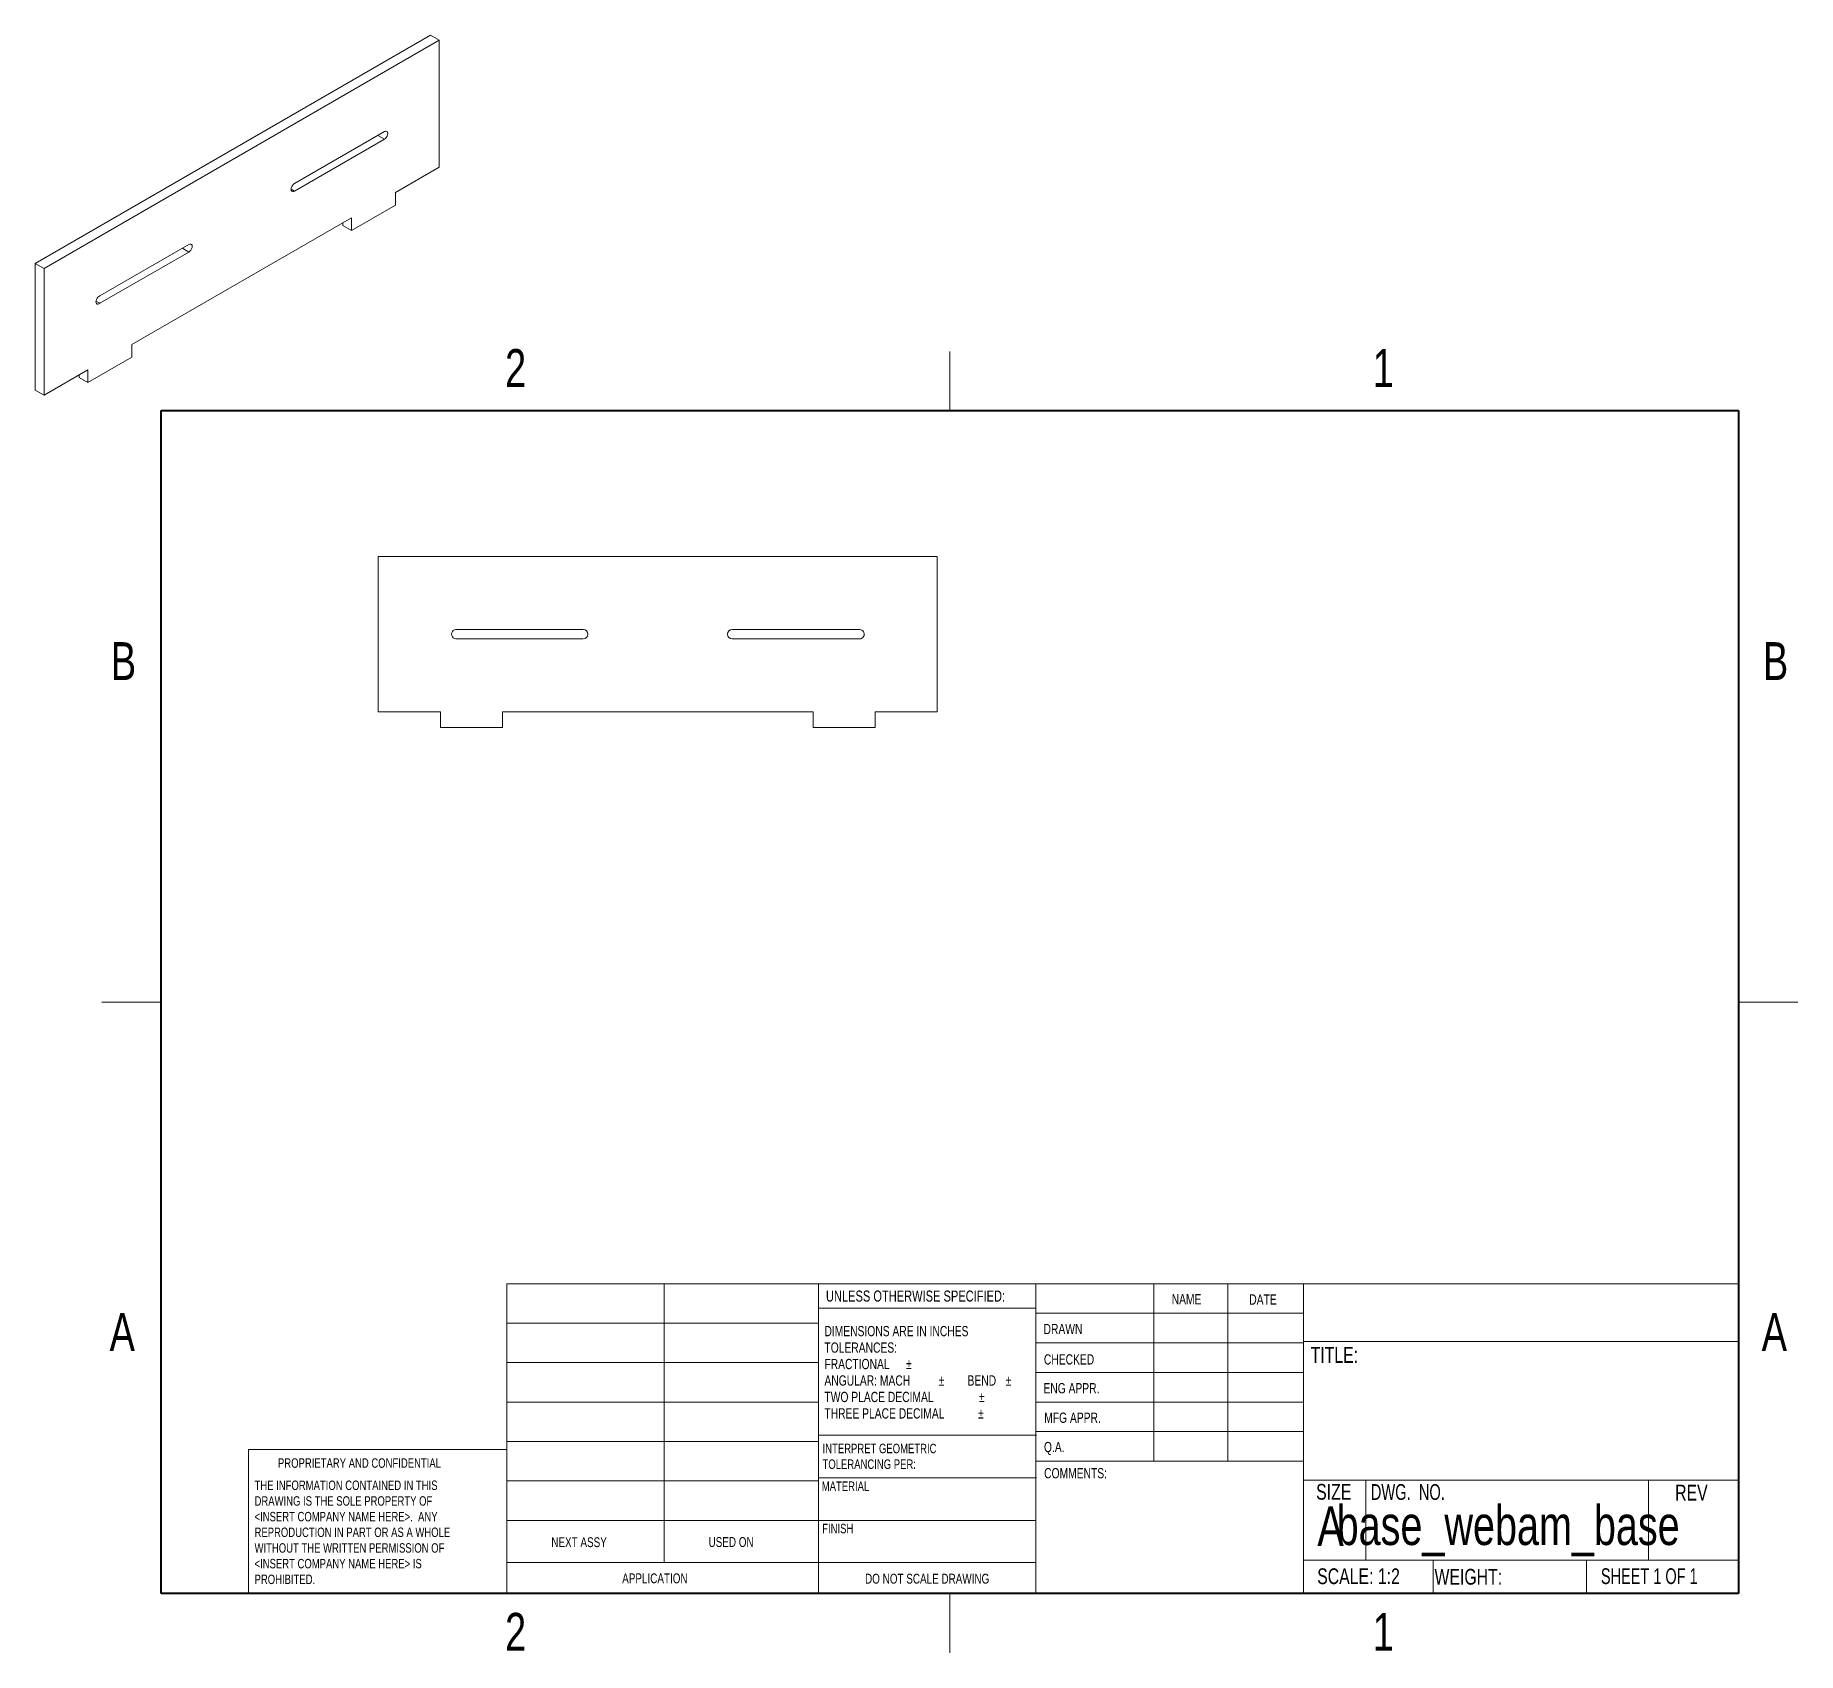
# Model space of a CAD drawing. Header units: millimetres. Extents: x -15 to 552, y 6 to 527.
import ezdxf

# ---------------------------------------------------------------- set-up
doc = ezdxf.new("R2010")
doc.units = ezdxf.units.MM
doc.header["$LTSCALE"] = 2
doc.styles.add('SLDTEXTSTYLE0', font='TXT', dxfattribs={"width": 0.75})
doc.styles.add('SLDTEXTSTYLE1', font='TXT', dxfattribs={"width": 0.6875})
doc.styles.add('SLDTEXTSTYLE2', font='TXT', dxfattribs={"width": 0.694444})

# ---------------------------------------------------------------- blocks, each defined once
blk = doc.blocks.new('SW_NOTE_0')
at = {"color": 0, "linetype": 'Continuous', "lineweight": 0, "char_height": 3.048, "attachment_point": 1, "style": 'SLDTEXTSTYLE0'}
for s, insert in [('INTERPRET GEOMETRIC', (0, 3.93)), ('TOLERANCING PER:', (0, -1.12))]:
    blk.add_mtext(s, dxfattribs=dict(at, insert=insert))
blk = doc.blocks.new('SW_NOTE_1')
at = {"color": 0, "linetype": 'Continuous', "lineweight": 0, "char_height": 3.302, "attachment_point": 1, "style": 'SLDTEXTSTYLE0'}
for s, insert in [('DIMENSIONS ARE IN INCHES', (0, 4.26)), ('TOLERANCES:', (0, -1.05)), ('FRACTIONAL', (0, -6.35)), ('%%p', (26.29, -6.35)), ('ANGULAR: MACH', (0, -11.65)), ('TWO PLACE DECIMAL', (0, -16.95)), ('%%p', (36.75, -11.65)), ('BEND', (46.08, -11.65)), ('%%p', (58.31, -11.65)), ('THREE PLACE DECIMAL', (0, -22.25)), ('%%p', (49.47, -22.25)), ('%%p', (49.76, -16.95))]:
    blk.add_mtext(s, dxfattribs=dict(at, insert=insert))
blk = doc.blocks.new('SW_NOTE_2')
at = {"color": 0, "linetype": 'Continuous', "lineweight": 0, "char_height": 3.048, "attachment_point": 1, "style": 'SLDTEXTSTYLE0'}
for s, insert in [('THE INFORMATION CONTAINED IN THIS', (0, 3.93)), ('DRAWING IS THE SOLE PROPERTY OF', (0, -1.12)), ('<INSERT COMPANY NAME HERE>.  ANY', (0, -6.17)), ('REPRODUCTION IN PART OR AS A WHOLE', (0, -11.21)), ('WITHOUT THE WRITTEN PERMISSION OF', (0, -16.26)), ('<INSERT COMPANY NAME HERE> IS', (0, -21.31)), ('PROHIBITED.', (0, -26.36))]:
    blk.add_mtext(s, dxfattribs=dict(at, insert=insert))

msp = doc.modelspace()

# ---------------------------------------------------------------- linework, layer by layer
at = {"color": 7, "linetype": 'Continuous', "lineweight": 15}
for p, q in [((-15.1, 453.77), (112.18, 527.25)), ((-12.28, 452.14), (115, 525.62)), ((115, 525.62), (112.18, 527.25)), ((115, 525.62), (115, 484.79)), ((68.33, 479.49), (97.32, 496.22)), ((97.32, 493.77), (68.33, 477.04)), ((100.86, 476.63), (115, 484.79)), ((86.72, 464.38), (100.86, 472.54)), ((100.86, 476.63), (100.86, 472.54)), ((16.01, 427.64), (86.72, 468.46)), ((83.89, 466.83), (83.89, 466.01)), ((86.72, 464.38), (83.89, 466.01)), ((86.72, 468.46), (86.72, 464.38)), ((5.69, 443.32), (34.39, 459.89)), ((34.39, 457.44), (5.69, 440.92)), ((-12.28, 452.14), (-15.1, 453.77)), ((-15.1, 453.77), (-15.1, 412.95)), ((-12.28, 452.14), (-12.28, 411.31)), ((5.69, 440.92), (4.44, 441.63)), ((16.01, 427.64), (16.01, 423.56)), ((1.87, 415.4), (16.01, 423.56)), ((279.4, 425.45), (279.4, 406.4)), ((279.4, 406.4), (279.4, 425.45)), ((-12.28, 411.31), (1.87, 419.48)), ((-0.96, 417.85), (-0.96, 417.03)), ((1.87, 415.4), (-0.96, 417.03)), ((1.87, 419.48), (1.87, 415.4)), ((-12.28, 411.31), (-15.1, 412.95)), ((95.35, 359.34), (95.35, 309.34)), ((95.35, 359.34), (275.35, 359.34)), ((275.35, 359.34), (275.35, 309.34)), ((120.76, 335.84), (161.35, 335.84)), ((209.35, 335.84), (250.34, 335.84)), ((161.35, 332.84), (120.75, 332.9)), ((250.34, 332.84), (209.35, 332.84)), ((95.35, 309.34), (115.35, 309.34)), ((115.35, 309.34), (115.35, 304.34)), ((135.35, 309.34), (235.35, 309.34)), ((135.35, 309.34), (135.35, 304.34)), ((235.35, 309.34), (235.35, 304.34)), ((255.35, 309.34), (275.35, 309.34)), ((255.35, 309.34), (255.35, 304.34)), ((115.35, 304.34), (135.35, 304.34)), ((235.35, 304.34), (255.35, 304.34)), ((6.35, 215.9), (25.4, 215.9)), ((25.4, 215.9), (6.35, 215.9)), ((552.45, 215.9), (533.4, 215.9)), ((533.4, 215.9), (552.45, 215.9)), ((279.4, 6.35), (279.4, 25.4)), ((279.4, 25.4), (279.4, 6.35))]:
    msp.add_line(p, q, dxfattribs=at)
at = {"color": 8, "linetype": 'Continuous', "lineweight": 15}
for p, q in [((97.32, 493.77), (95.2, 494.99)), ((68.33, 477.04), (67.27, 477.65)), ((34.39, 457.44), (32.27, 458.67))]:
    msp.add_line(p, q, dxfattribs=at)
at = {"color": 7, "linetype": 'Continuous', "lineweight": 40}
for p, q in [((25.4, 25.4), (25.4, 406.4)), ((25.4, 406.4), (533.4, 406.4)), ((533.4, 406.4), (533.4, 25.4)), ((533.4, 25.4), (25.4, 25.4))]:
    msp.add_line(p, q, dxfattribs=at)
at = {"color": 7, "linetype": 'Continuous', "lineweight": 0}
for p, q in [((136.71, 125.19), (533.4, 125.19)), ((136.71, 25.4), (136.71, 125.19)), ((187.41, 125.19), (187.41, 35.37)), ((237.15, 25.4), (237.15, 125.19)), ((307.1, 125.19), (307.1, 25.4)), ((345.12, 125.19), (345.12, 68.04)), ((368.92, 125.19), (368.92, 68.04)), ((393.26, 125.19), (393.26, 25.4)), ((307.1, 117.35), (237.15, 117.35)), ((307.1, 115.66), (393.26, 115.66)), ((136.71, 112.49), (237.15, 112.49)), ((307.1, 106.14), (393.26, 106.14)), ((393.26, 106.54), (533.4, 106.54)), ((136.71, 99.79), (237.15, 99.79)), ((307.1, 96.61), (393.26, 96.61)), ((136.71, 87.09), (237.15, 87.09)), ((393.26, 87.09), (307.1, 87.09)), ((136.71, 74.39), (237.15, 74.39)), ((237.15, 76.39), (307.33, 76.39)), ((393.26, 77.56), (307.1, 77.56)), ((53.54, 25.4), (53.54, 71.85)), ((136.71, 71.85), (53.54, 71.85)), ((237.15, 62.67), (307.33, 62.67)), ((393.26, 68.04), (307.33, 68.04)), ((136.71, 61.69), (237.15, 61.69)), ((393.26, 61.97), (533.4, 61.97)), ((413.35, 61.97), (413.35, 36.21)), ((504.35, 61.97), (504.35, 36.21)), ((136.71, 48.99), (237.15, 48.99)), ((237.15, 48.96), (307.1, 48.96)), ((136.71, 35.37), (307.1, 35.37)), ((393.26, 36.21), (533.4, 36.21)), ((435.07, 36.21), (435.07, 25.4)), ((484.45, 36.21), (484.45, 25.4))]:
    msp.add_line(p, q, dxfattribs=at)
at = {"color": 7, "linetype": 'Continuous', "lineweight": 15, "flags": 128}
for points in [[(97.32, 493.77), (97.65, 494.02), (97.95, 494.36), (98.18, 494.77), (98.33, 495.2), (98.39, 495.61), (98.33, 495.96), (98.18, 496.22), (97.95, 496.35), (97.65, 496.35), (97.32, 496.22)], [(68.33, 479.49), (68.01, 479.24), (67.71, 478.89), (67.48, 478.49), (67.33, 478.06), (67.27, 477.65), (67.33, 477.3), (67.48, 477.05), (67.71, 476.91), (68.01, 476.91), (68.33, 477.04)], [(34.39, 457.44), (34.72, 457.69), (35.02, 458.04), (35.25, 458.44), (35.4, 458.87), (35.45, 459.28), (35.4, 459.63), (35.25, 459.88), (35.02, 460.02), (34.72, 460.02), (34.39, 459.89)], [(5.69, 443.32), (5.38, 443.16), (5.08, 442.9), (4.81, 442.56), (4.6, 442.17), (4.47, 441.77), (4.42, 441.39), (4.47, 441.06), (4.6, 440.82), (4.81, 440.67), (5.08, 440.64), (5.38, 440.72), (5.69, 440.92)]]:
    msp.add_lwpolyline(points, dxfattribs=at)
at = {"color": 7, "linetype": 'Continuous', "lineweight": 15}
for centre, start, end in [((120.47, 334.37), 78.9069, 280.9367), ((161.35, 334.34), 270.078, 89.922), ((209.35, 334.34), 90, 270), ((250.35, 334.34), 269.5282, 90.4718)]:
    msp.add_arc(centre, 1.5, start, end, dxfattribs=at)

# ---------------------------------------------------------------- block references
at = {"color": 7, "linetype": 'Continuous', "lineweight": 0}
for name, p in [('SW_NOTE_1', (239.03, 107.33)), ('SW_NOTE_0', (238.42, 69.73)), ('SW_NOTE_2', (55.51, 57.88))]:
    msp.add_blockref(name, p, dxfattribs=at)

# ---------------------------------------------------------------- texts
for s, insert, char_height, attachment_point, style in [('2', (139.58, 426.18), 12.19, 2, 'SLDTEXTSTYLE0'), ('1', (418.98, 426.18), 12.19, 2, 'SLDTEXTSTYLE0'), ('B', (13.31, 331.8), 12.19, 2, 'SLDTEXTSTYLE0'), ('B', (545.31, 331.8), 12.19, 2, 'SLDTEXTSTYLE0'), ('UNLESS OTHERWISE SPECIFIED:', (239.52, 123), 3.556, 1, 'SLDTEXTSTYLE0'), ('NAME', (350.85, 121.85), 3.302, 1, 'SLDTEXTSTYLE0'), ('DATE', (375.83, 121.76), 3.302, 1, 'SLDTEXTSTYLE0'), ('A', (12.91, 115.73), 12.19, 2, 'SLDTEXTSTYLE0'), ('A', (544.91, 115.73), 12.19, 2, 'SLDTEXTSTYLE0'), ('DRAWN', (309.59, 112.25), 3.302, 1, 'SLDTEXTSTYLE0'), ('CHECKED', (309.7, 102.47), 3.302, 1, 'SLDTEXTSTYLE0'), ('TITLE:', (395.59, 104.79), 5.08, 1, 'SLDTEXTSTYLE0'), ('ENG APPR.', (309.55, 93.2), 3.302, 1, 'SLDTEXTSTYLE0'), ('MFG APPR.', (309.81, 83.69), 3.302, 1, 'SLDTEXTSTYLE0'), ('Q.A.', (309.72, 74.25), 3.302, 1, 'SLDTEXTSTYLE0'), ('PROPRIETARY AND CONFIDENTIAL', (63.06, 68.97), 3.048, 1, 'SLDTEXTSTYLE0'), ('COMMENTS:', (309.77, 65.82), 3.302, 1, 'SLDTEXTSTYLE0'), ('MATERIAL', (238.16, 61.51), 3.048, 1, 'SLDTEXTSTYLE0'), ('SIZE', (397.36, 60.72), 5.08, 1, 'SLDTEXTSTYLE0'), ('DWG.  NO.', (414.96, 60.65), 5.08, 1, 'SLDTEXTSTYLE2'), ('REV', (512.97, 60.45), 5.08, 1, 'SLDTEXTSTYLE0'), ('A', (397.76, 53.45), 12.7, 1, 'SLDTEXTSTYLE0'), ('base_webam_base', (459.2, 53.75), 12.7, 2, 'SLDTEXTSTYLE0'), ('FINISH', (238.3, 47.88), 3.048, 1, 'SLDTEXTSTYLE0'), ('NEXT ASSY', (151.08, 43.54), 3.175, 1, 'SLDTEXTSTYLE0'), ('USED ON', (201.71, 43.6), 3.175, 1, 'SLDTEXTSTYLE0'), ('APPLICATION', (173.9, 31.9), 3.175, 1, 'SLDTEXTSTYLE0'), ('DO NOT SCALE DRAWING', (272.11, 31.79), 3.175, 2, 'SLDTEXTSTYLE0'), ('SCALE: 1:2', (397.7, 33.53), 5.08, 1, 'SLDTEXTSTYLE0'), ('WEIGHT:', (435.48, 33.36), 5.08, 1, 'SLDTEXTSTYLE0'), ('SHEET 1 OF 1', (489.06, 33.55), 5.08, 1, 'SLDTEXTSTYLE1'), ('2', (139.58, 19.18), 12.19, 2, 'SLDTEXTSTYLE0'), ('1', (418.98, 19.18), 12.19, 2, 'SLDTEXTSTYLE0')]:
    msp.add_mtext(s, dxfattribs=dict(at, insert=insert, char_height=char_height, attachment_point=attachment_point, style=style))

doc.saveas('drawing.dxf')
